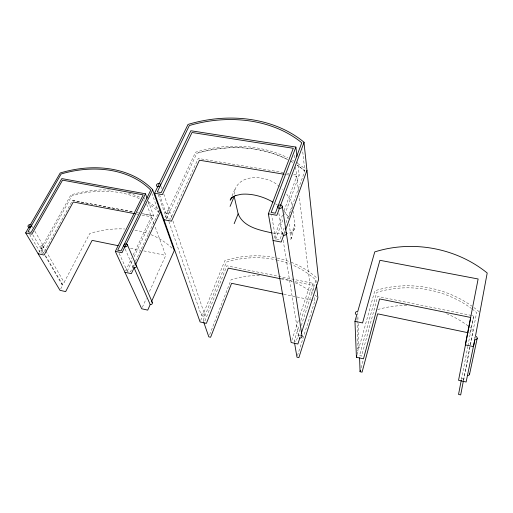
<?xml version="1.0" encoding="UTF-8"?>
<svg xmlns="http://www.w3.org/2000/svg" width="513" height="513" viewBox="0 0 513 513"><rect width="100%" height="100%" fill="white"/><g stroke="black" fill="none" stroke-linecap="round" stroke-linejoin="round"><path stroke-width="0.38" stroke-dasharray="2.56 1.92" d="M289.242 224.04L291.121 238.558L291.198 237.391L290.788 239.526L295.007 226.489L293.16 211.33M474.339 338.529L474.634 336.964M463.534 380.043L470.12 345.589M470.267 344.807L473.114 329.923L472.268 329.205A93.539 83.202 13.6 0 0 468.824 326.46M463.592 380.588L470.318 345.422M470.472 344.64L476.603 312.545L475.718 311.808A96.931 85.312 11.9 0 0 472.146 309.018M461.411 379.511L467.85 346.455M467.92 345.762L473.736 315.899L472.172 315.585M473.736 315.899L470.338 333.2L468.779 332.879M474.967 338.593L475.295 337.035M361.094 367.853L363.384 359.356M357.183 354.477L358.132 351.02L357.035 321.106M357.131 348.494A1.802 1.59 2.4 0 1 358.978 347.936L374.798 290.813A99.593 87.659 11.9 0 1 471.877 306.101M297.45 355.65L314.95 300.733L314.398 295.969M279.495 186.642C267.1 174.343 235.518 172.413 234.024 194.978M300.31 336.445L300.798 334.925M300.092 329.269L296.187 341.357L294.199 340.914L299.368 324.986M301.317 325.492L315.957 280.162L315.238 279.489A89.416 77.803 -15.4 0 0 292.622 265.048M300.849 320.433L312.917 283.272L226.881 265.817L204.976 320.843L203.116 320.426L226.419 262.117L227.432 261.81A89.416 77.803 -15.4 0 1 275.949 259.79M291.884 340.222L298.585 319.708M300.073 315.149L309.999 284.747L299.143 196.126M291.313 234.364L294.911 224.252M288.819 217.025L292.538 206.765C291.634 201.34 288.678 196.511 285.228 192.317M284.208 233.761L285.023 231.504M284.131 227.952L279.79 239.962L275.725 239.193L271.666 215.588M286.055 222.719L304.844 170.989L302.542 149.854M275.725 239.193L283.394 218.326M284.741 214.614L299.239 175.138L297.649 161.884M273.897 238.256L282.426 215.133M284.074 210.657L296.719 176.344L292.801 175.696M209.67 334.623L231.126 279.675L232.107 279.373A86.402 76.238 -15.6 0 1 259.321 275.436M200.679 320.471L224.835 260.649A91.865 79.945 -15.4 0 1 275.282 257.667M232.011 195.94L234.96 188.874M142.338 307.319L146.237 298.662M149.495 291.448L165.757 255.378L155.259 227.214M283.465 172.528L198.281 158.459L170.316 219.192L166.571 218.48L196.8 153.336L198.428 152.861A109.198 86.639 -14.5 0 1 287.947 159.755A109.179 86.62 -14.5 0 0 198.428 152.874M164.968 217.55L195.549 152.226A111.315 88.326 -14.5 0 1 287.755 157.786M135.188 261.784L130.443 271.852L127.23 271.172L119.035 253.114M135.541 261.079L158.652 212.215L152.066 193.811M127.23 271.172L132.726 259.655M134.073 256.789L153.592 215.8L148.167 201.141M125.621 270.838L131.809 257.879M133.181 254.999L151.399 216.839L142.024 215.056M294.648 228.445C293.609 231.754 290.076 233.268 286.895 233.684M60.688 288.999L62.759 285.029A1.642 1.257 -28 0 1 62.035 283.394A1.642 1.257 -28 0 1 64.131 282.394L89.769 233.479A88.595 70.403 -27 0 1 124.762 228.984M72.525 200.442L133.117 211.933L72.519 200.429L43.4 253.345L40.399 252.704L71.833 195.902L73.224 195.491A93.077 71.32 -25.7 0 1 139.632 198.794M38.898 252.39L70.916 194.908A94.892 72.718 -25.8 0 1 110.904 190.156M283.958 233.966L272.954 233.069M287.389 173.195L288.986 173.445M293.699 174.234L299.239 175.138M286.523 174.651L288.877 175.042M137.067 212.671L138.638 212.966M136.554 214.017L138.119 214.319M471.396 315.424L377.735 296.424L361.594 356.067L359.51 355.599L376.715 292.41L377.773 292.083A96.931 85.312 11.9 0 1 471.537 308.57M130.507 248.196L140.69 250.273M143.826 250.908L165.757 255.378M281.207 278.886L292.102 281.105M295.212 281.74L309.999 284.747M283.792 294.218L296.251 296.828M297.033 296.989L314.95 300.733M461.655 378.575L463.893 379.081M275.545 203.757L277.943 205.392M282.169 189.053L282.535 189.393M157.824 211.369L158.652 212.215L157.818 211.375A93.077 71.32 -25.7 0 0 148.142 203.539M283.561 210.413L287.357 215.723L287.036 215.114L288.466 219.045M29.607 234.499L40.399 252.704M41.187 248.266L43.983 253.031M45.58 255.756L62.759 285.029M32.819 234.839L43.586 253.153M45.182 255.878L61.99 284.478M32.082 226.419L32.87 227.778M34.839 231.171L43.502 246.093M42.701 245.535L45.477 250.312M45.875 250.998L64.131 282.394M125.146 248.985L133.13 267.126M144.294 197.794L144.839 199.256M146.756 204.386L153.881 223.514M158.344 194.869L166.571 218.48M159.556 194.651L168.597 220.757M168.854 221.513L201.352 315.354M203.116 320.426L203.629 321.92M161.281 186.649L162.037 188.874M163.801 194.068L171.9 217.961M172.932 220.994L204.559 314.245A1.693 1.43 -20 0 1 202.558 316.252A1.693 1.43 -20 0 1 201.756 313.905A1.693 1.43 -20 0 1 204.559 314.245M294.199 340.914L294.462 342.46M278.886 213.376L282.419 235.525M283.176 240.27L298.566 336.759M294.148 155.304L294.526 158.421M295.578 166.994L298.566 191.381M312.917 283.272L313.751 290.416M315.957 280.162L316.213 282.451M356.92 317.957L357.003 320.317M357.747 312.366L358.023 320.266M358.132 323.427L358.978 347.936M292.57 160.338A111.315 88.326 -14.5 0 1 293.911 161.114M297.835 163.551A111.315 88.326 -14.5 0 1 305.209 168.937M292.622 162.332A109.198 86.639 -14.5 0 0 291.307 161.576A109.179 86.62 -14.5 0 1 292.609 162.345M282.721 234.871A2.129 1.706 -8.9 0 1 282.586 232.652A2.129 1.706 -8.9 0 1 285.279 232.049M277.334 258.09A91.865 79.945 -15.4 0 1 289.294 261.559M291.224 262.29A91.865 79.945 -15.4 0 1 317.002 278.123M298.553 336.599A1.751 1.539 -7.6 0 1 300.778 334.995M281.675 278.149A86.402 76.238 -15.6 0 1 292.269 281.528M295.27 282.772A86.402 76.238 -15.6 0 1 312.859 293.308M314.828 294.924A86.402 76.238 -15.6 0 1 316.733 296.604M276.61 259.937A89.416 77.803 -15.4 0 1 290.146 264.035M134.938 230.125A88.595 70.403 -27 0 1 148.738 233.793M151.008 234.678A88.595 70.403 -27 0 1 172.586 248.799M128.648 193.196A94.892 72.718 -25.8 0 1 140.652 197.62M148.289 201.782A94.892 72.718 -25.8 0 1 159.19 210.42M143.467 200.73A93.077 71.32 -25.7 0 1 144.531 201.327M133.034 266.689A1.795 1.417 -22.8 0 1 134.746 264.964M377.69 309.583A93.539 83.202 13.6 0 1 407.341 305.491M446.547 313.635A93.539 83.202 13.6 0 1 468.234 326.018M473.762 307.473A99.593 87.659 11.9 0 1 479.225 311.821M358.132 351.02A1.802 1.59 2.4 0 1 357.183 350.494M153.592 215.8L142.576 213.716L153.573 215.813M304.844 170.989L303.696 170.027A109.198 86.639 -14.5 0 0 297.098 165.148A109.179 86.62 -14.5 0 1 303.683 170.04L304.825 170.996M166.917 213.363A2.046 1.565 -18.1 0 0 169.63 211.298A2.046 1.565 -18.1 0 0 166.404 210.702A2.046 1.565 -18.1 0 0 166.917 213.363M41.515 248.305A1.757 1.295 -26.8 0 0 43.56 246.221A1.757 1.295 -26.8 0 0 40.758 246.182A1.757 1.295 -26.8 0 0 41.515 248.305"/><path stroke-width="0.77" d="M477.18 338.4A2.09 1.744 14.7 0 1 474.807 339.689L473.505 346.615L465.297 344.864L478.129 278.982L379.909 260.303L362.563 322.953L354.958 321.33L356.804 314.809A1.943 1.667 0.4 0 1 355.374 312.795A1.943 1.667 0.4 0 1 357.721 311.571L374.759 251.909A107.441 92.212 8.9 0 1 487.203 273.006L475.455 336.252A2.09 1.744 14.7 0 1 477.18 338.4L469.562 374.214M474.807 339.689L466.125 382.005L458.545 380.293L470.626 318.278M463.386 380.826L460.693 394.92L458.539 394.42L461.264 380.293M468.003 332.713L377.658 313.834L362.069 372.181L360.062 371.72L360.472 370.174M470.78 317.489L379.588 298.919L363.486 358.837L356.426 357.24L356.804 355.855M299.823 337.958L297.88 344.024L291.14 342.504L268.344 213.793L293.289 148.295L192.016 132.501L162.39 194.607L154.573 193.196L188.04 124.428A116.393 90.025 -14.4 0 1 303.965 142.184L318.573 279.591L301.285 333.412M283.933 234.518L281.214 242.046L273.076 240.494M285.568 229.997L306.941 170.387M304.1 142.3L276.847 215.332L268.344 213.793M295.892 147.064L271.12 212.44L275.366 213.209L301.772 142.806L300.58 141.838A114.181 88.307 -14.4 0 0 191.028 125.05L189.329 125.544L157.311 191.913L161.217 192.619L190.842 130.744L295.892 147.064L297.001 156.427M234.165 223.681L238.154 213.863L234.197 196.441L230.061 206.393M231.126 198.056L230.177 200.179L232.524 197.075L231.664 197.851L233.819 196.332M151.585 301.843A1.674 1.366 -24 0 1 152.29 303.587A1.674 1.366 -24 0 1 150.2 304.562L147.718 310.128L141.684 308.762L115.335 251.37L143.204 194.863L62.573 180.153L31.851 234.165L25.65 232.889L60.201 172.99A98.502 73.878 -25.1 0 1 152.605 189.605L174.273 250.562L151.431 301.798M134.419 267.177L131.36 273.647L124.935 272.275M135.772 264.298L160.441 211.702A94.892 72.718 -25.8 0 0 159.614 210.843M152.701 189.707L121.985 252.736L115.335 251.37M145.468 193.805L117.721 250.229L121.042 250.908L150.751 190.131L149.899 189.271A96.636 72.474 -25.1 0 0 62.58 173.567L61.137 173.984L28.003 231.799L31.101 232.434L61.804 178.588L145.468 193.805L147.09 198.204M233.178 196.703L235.813 195.466L235.493 195.594M235.159 195.697L241.161 194.286C251.697 193.279 263.592 196.607 273.038 202.193M272.243 232.96C259.719 230.17 243.444 227.182 238.154 213.863M284.17 174.266L199.429 160.216L171.464 221.154L163.955 219.724M134.996 213.722L73.288 201.987L44.144 255.051L38.135 253.768M117.971 245.644L92.122 240.379L65.664 291.602L59.995 290.326L25.65 232.889M280.431 278.726L228.291 268.113L206.393 323.37L200.089 321.946L154.573 193.196M283.009 294.058L231.587 283.311L210.606 337.265L208.804 336.849L203.892 322.664M134.098 267.857L150.2 304.562M127.295 244.618L152.348 302.503M294.597 343.235L296.963 357.176L298.887 357.619L317.893 297.694L316.463 284.734M282.265 206.341L302.029 336.227M354.958 321.33L356.426 357.24M359.587 357.901L360.062 371.72M285.946 232.472A2.129 1.706 -8.9 0 1 285.94 234.563A2.129 1.706 -8.9 0 1 283.445 235.236M301.42 335.278A1.751 1.539 -7.6 0 1 301.695 337.381A1.751 1.539 -7.6 0 1 299.323 337.804M135.618 265.022A1.795 1.417 -22.8 0 1 136.202 267.049A1.795 1.417 -22.8 0 1 133.637 267.677M469.568 373.688A1.937 1.661 17.7 0 1 467.362 375.426M157.722 186.7A2.135 1.59 -17.7 0 0 160.569 184.584A2.135 1.59 -17.7 0 0 157.209 183.987A2.135 1.59 -17.7 0 0 157.722 186.7M279.008 208.297A2.225 1.744 -9.1 0 0 282.285 206.521A2.225 1.744 -9.1 0 0 278.918 205.271A2.225 1.744 -9.1 0 0 279.008 208.297M29.209 227.317A1.821 1.315 -26.2 0 0 31.351 225.188A1.821 1.315 -26.2 0 0 28.452 225.162A1.821 1.315 -26.2 0 0 29.209 227.317M125.05 246.849A1.86 1.436 -22.3 0 0 127.346 244.759A1.86 1.436 -22.3 0 0 124.358 244.451A1.86 1.436 -22.3 0 0 125.05 246.849"/></g></svg>
